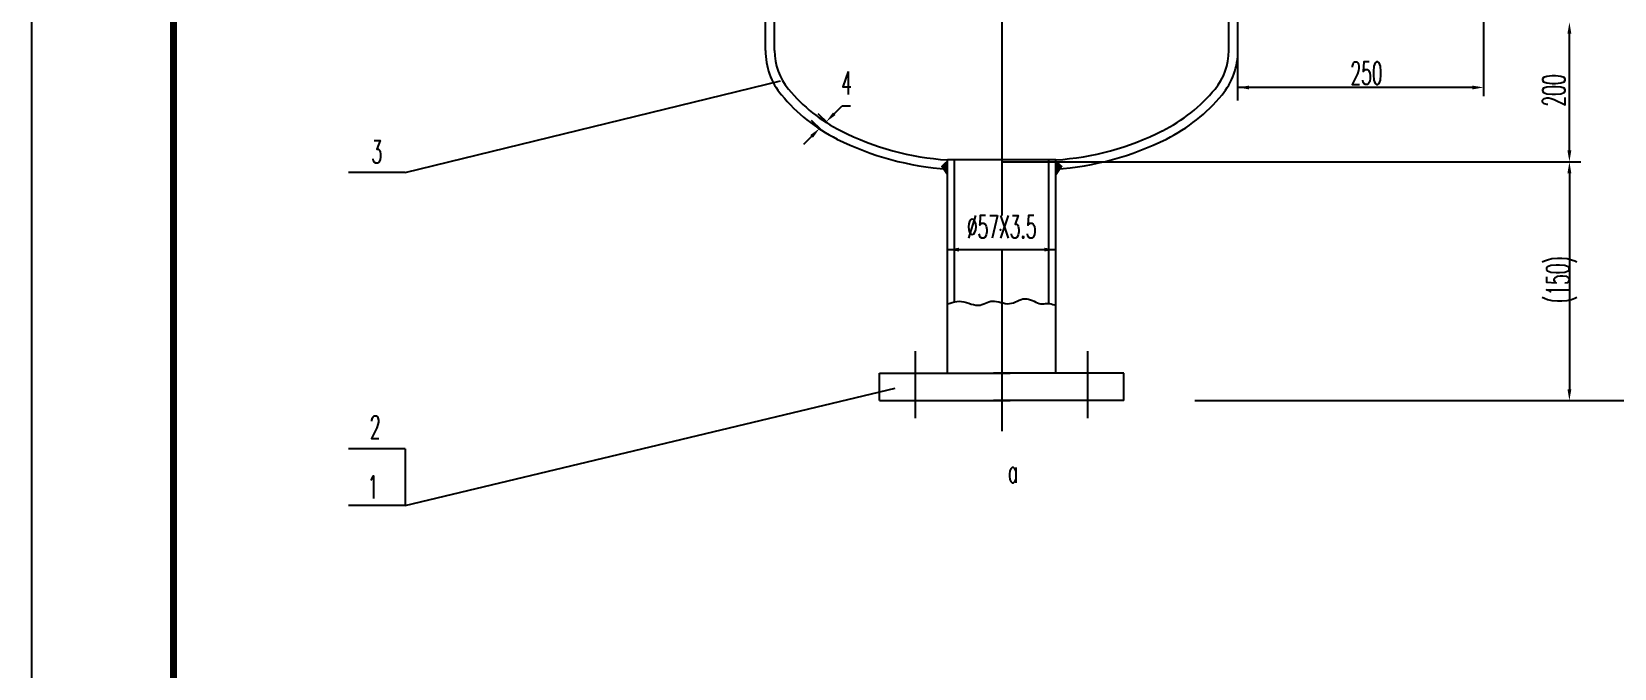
# Model space of a CAD drawing. Header units: millimetres. Extents: x 883 to 5635, y 546 to 4751.
# Drawn here: x 883 to 2276, y 1525 to 2085 of the extents above; entities that cross this region are included whole.
import ezdxf
from ezdxf.enums import TextEntityAlignment as Align

# ---------------------------------------------------------------- set-up
doc = ezdxf.new("R2010")
doc.units = ezdxf.units.MM
for name, color, linetype in [('1轮廓实线层', 1, 'Continuous'), ('2', 1, 'Continuous'), ('6', 2, 'Continuous')]:
    doc.layers.add(name, color=color, linetype=linetype)
doc.styles.get("Standard").update_dxf_attribs({"font": 'txt', "bigfont": 'gbcbig.shx'})

msp = doc.modelspace()

# ---------------------------------------------------------------- linework, layer by layer
at = {"color": 0, "linetype": 'ByBlock'}
for p, q in [((2161, 2028.4), (2161, 2111.4)), ((2236.4, 1980.5), (2236.4, 2083.4)), ((1944.6, 2024.5), (1944.6, 2068.4)), ((2153.1, 2036), (1944.6, 2036)), ((1577.9, 1998.3), (1569.2, 2007)), ((1583.7, 2004.2), (1575, 2012.8)), ((1589.1, 2012.8), (1596.2, 2019.9)), ((1596.2, 2019.9), (1603.6, 2019.9)), ((1569.2, 1992.9), (1562.1, 1985.8)), ((1569.2, 1992.9), (1562.1, 1985.8)), ((1736.6, 1970.5), (2246.4, 1970.5)), ((1862.8, 1970.5), (2246.4, 1970.5)), ((2236.4, 1960.5), (2236.4, 1770.4)), ((1688.9, 1887), (1688.9, 1903.3)), ((1688.9, 1887), (1688.9, 1903.3)), ((1688.9, 1893.3), (1784.2, 1893.3)), ((1688.9, 1893.3), (1784.2, 1893.3)), ((2134.2, 1760.4), (2246.4, 1760.4))]:
    msp.add_line(p, q, dxfattribs=at)
for p, q in [((1211.5, 1961), (1541.9, 2041.7)), ((1211.5, 1961), (1161.5, 1961)), ((1211.5, 1668), (1642.8, 1771.3)), ((1906.6, 1760.4), (2330, 1760.4)), ((1211.5, 1718), (1161.5, 1718)), ((1211.5, 1718), (1211.5, 1668)), ((1211.5, 1668), (1161.5, 1668))]:
    msp.add_line(p, q)
msp.add_point((1735.5, 1910.7))
for points in [[(2234.7, 2083.4), (2238.1, 2083.4), (2236.4, 2093.4)], [(1954.3, 2037.6), (1954.3, 2034.3), (1944.3, 2036)], [(2151, 2037.6), (2151, 2034.3), (2161, 2036)], [(1588, 2014), (1590.3, 2011.7), (1582.1, 2005.8)], [(1568, 1994.1), (1570.4, 1991.7), (1576.3, 2000)], [(1568, 1994.1), (1570.4, 1991.7), (1576.3, 2000)], [(2234.7, 1980.5), (2238.1, 1980.5), (2236.4, 1970.5)], [(2234.7, 1960.5), (2238.1, 1960.5), (2236.4, 1970.5)], [(1698.9, 1894.9), (1698.9, 1891.6), (1688.9, 1893.3)], [(1698.9, 1894.9), (1698.9, 1891.6), (1688.9, 1893.3)], [(1774.2, 1894.9), (1774.2, 1891.6), (1784.2, 1893.3)], [(2234.7, 1770.4), (2238.1, 1770.4), (2236.4, 1760.4)]]:
    msp.add_solid(points, dxfattribs=at)
for points in [[(1688.9, 1972.2), (1682.9, 1966.6), (1689.5, 1956.7)], [(1784.2, 1972.2), (1790.3, 1966.6), (1783.7, 1956.7)]]:
    msp.add_solid(points)
at = {"layer": '1轮廓实线层'}
for p, q in [((1528.6, 2068.4), (1528.6, 2516.4)), ((1536.6, 2068.4), (1536.6, 2516.4)), ((1936.6, 2068.4), (1936.6, 2516.4)), ((1944.6, 2068.4), (1944.6, 2150)), ((1688.9, 1972.5), (1784.2, 1972.5)), ((1688.9, 1784.4), (1688.9, 1972.5)), ((1694.9, 1847.2), (1694.9, 1972.5)), ((1778.2, 1845.7), (1778.2, 1972.5)), ((1784.2, 1784.4), (1784.2, 1972.5)), ((1688.9, 1845.5), (1689.3, 1845.5)), ((1688.9, 1845.5), (1689.3, 1845.5)), ((1689.3, 1845.5), (1691.2, 1846.1)), ((1689.3, 1845.5), (1691.2, 1846.1)), ((1691.2, 1846.1), (1693.1, 1846.7)), ((1691.2, 1846.1), (1693.1, 1846.7)), ((1693.1, 1846.7), (1695, 1847.2)), ((1693.1, 1846.7), (1695, 1847.2)), ((1695, 1847.2), (1697, 1847.6)), ((1695, 1847.2), (1697, 1847.6)), ((1697, 1847.6), (1699, 1847.8)), ((1697, 1847.6), (1699, 1847.8)), ((1699, 1847.8), (1701.1, 1847.6)), ((1699, 1847.8), (1701.1, 1847.6)), ((1701.1, 1847.6), (1703.3, 1847.2)), ((1701.1, 1847.6), (1703.3, 1847.2)), ((1703.3, 1847.2), (1705.5, 1846.7)), ((1703.3, 1847.2), (1705.5, 1846.7)), ((1705.5, 1846.7), (1707.6, 1846.1)), ((1705.5, 1846.7), (1707.6, 1846.1)), ((1707.6, 1846.1), (1709.8, 1845.4)), ((1707.6, 1846.1), (1709.8, 1845.4)), ((1709.8, 1845.4), (1711.9, 1844.9)), ((1709.8, 1845.4), (1711.9, 1844.9)), ((1711.9, 1844.9), (1713.9, 1844.5)), ((1711.9, 1844.9), (1713.9, 1844.5)), ((1713.9, 1844.5), (1715.8, 1844.4)), ((1713.9, 1844.5), (1715.8, 1844.4)), ((1715.8, 1844.4), (1717.5, 1844.5)), ((1715.8, 1844.4), (1717.5, 1844.5)), ((1717.5, 1844.5), (1719.2, 1844.9)), ((1717.5, 1844.5), (1719.2, 1844.9)), ((1719.2, 1844.9), (1720.8, 1845.5)), ((1719.2, 1844.9), (1720.8, 1845.5)), ((1720.8, 1845.5), (1722.3, 1846.1)), ((1720.8, 1845.5), (1722.3, 1846.1)), ((1722.3, 1846.1), (1723.9, 1846.7)), ((1722.3, 1846.1), (1723.9, 1846.7)), ((1723.9, 1846.7), (1725.4, 1847.3)), ((1723.9, 1846.7), (1725.4, 1847.3)), ((1725.4, 1847.3), (1726.9, 1847.8)), ((1725.4, 1847.3), (1726.9, 1847.8)), ((1726.9, 1847.8), (1728.6, 1848)), ((1726.9, 1847.8), (1728.6, 1848)), ((1728.6, 1848), (1730.3, 1847.9)), ((1728.6, 1848), (1730.3, 1847.9)), ((1730.3, 1847.9), (1732.1, 1847.6)), ((1730.3, 1847.9), (1732.1, 1847.6)), ((1732.1, 1847.6), (1734, 1847.2)), ((1732.1, 1847.6), (1734, 1847.2)), ((1734, 1847.2), (1735.9, 1846.7)), ((1734, 1847.2), (1735.9, 1846.7)), ((1735.9, 1846.7), (1737.8, 1846.3)), ((1735.9, 1846.7), (1737.8, 1846.3)), ((1737.8, 1846.3), (1739.7, 1845.9)), ((1737.8, 1846.3), (1739.7, 1845.9)), ((1739.7, 1845.9), (1741.6, 1845.6)), ((1739.7, 1845.9), (1741.6, 1845.6)), ((1741.6, 1845.6), (1743.4, 1845.7)), ((1741.6, 1845.6), (1743.4, 1845.7)), ((1743.4, 1845.7), (1745.2, 1846)), ((1743.4, 1845.7), (1745.2, 1846)), ((1745.2, 1846), (1747, 1846.5)), ((1745.2, 1846), (1747, 1846.5)), ((1747, 1846.5), (1748.7, 1847.2)), ((1747, 1846.5), (1748.7, 1847.2)), ((1748.7, 1847.2), (1750.3, 1848)), ((1748.7, 1847.2), (1750.3, 1848)), ((1750.3, 1848), (1752, 1848.7)), ((1750.3, 1848), (1752, 1848.7)), ((1752, 1848.7), (1753.6, 1849.4)), ((1752, 1848.7), (1753.6, 1849.4)), ((1753.6, 1849.4), (1755.3, 1849.9)), ((1753.6, 1849.4), (1755.3, 1849.9)), ((1755.3, 1849.9), (1756.9, 1850.1)), ((1755.3, 1849.9), (1756.9, 1850.1)), ((1756.9, 1850.1), (1758.6, 1850)), ((1756.9, 1850.1), (1758.6, 1850)), ((1758.6, 1850), (1760.3, 1849.7)), ((1758.6, 1850), (1760.3, 1849.7)), ((1760.3, 1849.7), (1762, 1849.2)), ((1760.3, 1849.7), (1762, 1849.2)), ((1762, 1849.2), (1763.6, 1848.5)), ((1762, 1849.2), (1763.6, 1848.5)), ((1763.6, 1848.5), (1765.2, 1847.8)), ((1763.6, 1848.5), (1765.2, 1847.8)), ((1765.2, 1847.8), (1766.7, 1847)), ((1765.2, 1847.8), (1766.7, 1847)), ((1766.7, 1847), (1768.2, 1846.4)), ((1766.7, 1847), (1768.2, 1846.4)), ((1768.2, 1846.4), (1769.5, 1845.9)), ((1768.2, 1846.4), (1769.5, 1845.9)), ((1769.5, 1845.9), (1770.7, 1845.6)), ((1769.5, 1845.9), (1770.7, 1845.6)), ((1770.7, 1845.6), (1771.8, 1845.5)), ((1770.7, 1845.6), (1771.8, 1845.5)), ((1771.8, 1845.5), (1772.9, 1845.5)), ((1771.8, 1845.5), (1772.9, 1845.5)), ((1772.9, 1845.5), (1774, 1845.6)), ((1772.9, 1845.5), (1774, 1845.6)), ((1774, 1845.6), (1775.1, 1845.7)), ((1774, 1845.6), (1775.1, 1845.7)), ((1775.1, 1845.7), (1776.2, 1845.8)), ((1775.1, 1845.7), (1776.2, 1845.8)), ((1776.2, 1845.8), (1777.4, 1845.8)), ((1776.2, 1845.8), (1777.4, 1845.8)), ((1777.4, 1845.8), (1778.6, 1845.7)), ((1777.4, 1845.8), (1778.6, 1845.7)), ((1778.6, 1845.7), (1780.1, 1845.5)), ((1778.6, 1845.7), (1780.1, 1845.5)), ((1780.1, 1845.5), (1781.6, 1845.1)), ((1780.1, 1845.5), (1781.6, 1845.1)), ((1781.6, 1845.1), (1783.2, 1844.7)), ((1781.6, 1845.1), (1783.2, 1844.7)), ((1783.2, 1844.7), (1784.2, 1844.4)), ((1783.2, 1844.7), (1784.2, 1844.4)), ((1628.9, 1760.4), (1628.9, 1784.4)), ((1628.9, 1784.4), (1736.6, 1784.4)), ((1628.9, 1784.4), (1736.6, 1784.4)), ((1736.6, 1784.4), (1729.3, 1784.4)), ((1736.6, 1784.4), (1729.3, 1784.4)), ((1844.2, 1784.4), (1736.6, 1784.4)), ((1844.2, 1784.4), (1736.6, 1784.4)), ((1736.6, 1784.4), (1743.9, 1784.4)), ((1736.6, 1784.4), (1743.9, 1784.4)), ((1844.2, 1760.4), (1844.2, 1784.4)), ((1628.9, 1760.4), (1736.6, 1760.4)), ((1628.9, 1760.4), (1736.6, 1760.4)), ((1736.6, 1760.4), (1729.3, 1760.4)), ((1736.6, 1760.4), (1729.3, 1760.4)), ((1844.2, 1760.4), (1736.6, 1760.4)), ((1844.2, 1760.4), (1736.6, 1760.4)), ((1736.6, 1760.4), (1743.9, 1760.4)), ((1736.6, 1760.4), (1743.9, 1760.4))]:
    msp.add_line(p, q, dxfattribs=at)
for centre, radius, start, end in [((1589.7, 2068.4), 61.1, 180, 219.6393), ((1589.7, 2068.4), 53.1, 180, 219.6393), ((1883.5, 2068.4), 53.1, 320.3607, 0), ((1883.5, 2068.4), 61.1, 320.3607, 0), ((1659.4, 2126.2), 143.6, 219.6393, 243.4349), ((1813.8, 2126.2), 143.6, 296.5651, 320.3607), ((1659.4, 2126.2), 151.6, 219.6393, 243.4349), ((1813.8, 2126.2), 151.6, 296.5651, 320.3607), ((1705.9, 2219.3), 247.7, 243.4349, 266.0609), ((1767.2, 2219.3), 247.7, 273.9391, 296.5651), ((1705.9, 2219.3), 255.7, 243.4349, 266.1843), ((1767.2, 2219.3), 255.7, 273.8157, 296.5651)]:
    msp.add_arc(centre, radius, start, end, dxfattribs=at)
at = {"layer": '2'}
for p, q in [((1736.6, 2100.4), (1736.6, 1923.4)), ((1736.6, 1893.9), (1736.6, 1733.5)), ((1660.8, 1745), (1660.8, 1804)), ((1812.3, 1745), (1812.3, 1804))]:
    msp.add_line(p, q, dxfattribs=at)
at = {"layer": '6'}
msp.add_line((882.5, 4750.9), (882.5, 545.9), dxfattribs=at)
at = {"layer": '6', "const_width": 6.02}
msp.add_lwpolyline([(1007.5, 595.9), (3802.5, 595.9), (3802.5, 4700.9), (1007.5, 4700.9)], close=True, dxfattribs=at)
at = {"layer": 'DEFPOINTS', "color": 0, "linetype": 'ByBlock'}
for p in [(1944.3, 2036), (1578, 1998.3), (1578, 1998.3), (1582.1, 2005.8), (1583.7, 2004.1), (1862.7, 1970.5), (1873.1, 1970.5), (1688.9, 1887), (1688.9, 1887), (2134.2, 1760.4), (2236.4, 1760.4)]:
    msp.add_point(p, dxfattribs=at)

# ---------------------------------------------------------------- texts
at = {"color": 0, "linetype": 'ByBlock', "width": 0.55}
for s, p in [('4', (1600, 2039.9)), ('%%c57X3.5', (1736.6, 1913.3))]:
    msp.add_text(s, height=20, dxfattribs=at).set_placement(p, align=Align.MIDDLE_CENTER)
at = {"color": 0, "lineweight": -3, "width": 0.55}
msp.add_text('250', height=20, dxfattribs=at).set_placement((2043.6, 2038.5))
for s, p in [('200', (2232.6, 2019.2)), ('(150)', (2236.3, 1846.2))]:
    msp.add_text(s, height=20, rotation=90, dxfattribs=at).set_placement(p)
at = {"width": 0.55}
for s, p in [('2', (1180.3, 1727)), ('a', (1741.9, 1688.1)), ('1', (1178.2, 1674.3))]:
    msp.add_text(s, height=20, dxfattribs=at).set_placement(p)
at = {"layer": '2', "width": 0.55}
msp.add_text('3', height=20, dxfattribs=at).set_placement((1181.7, 1969.3))

doc.saveas('drawing.dxf')
